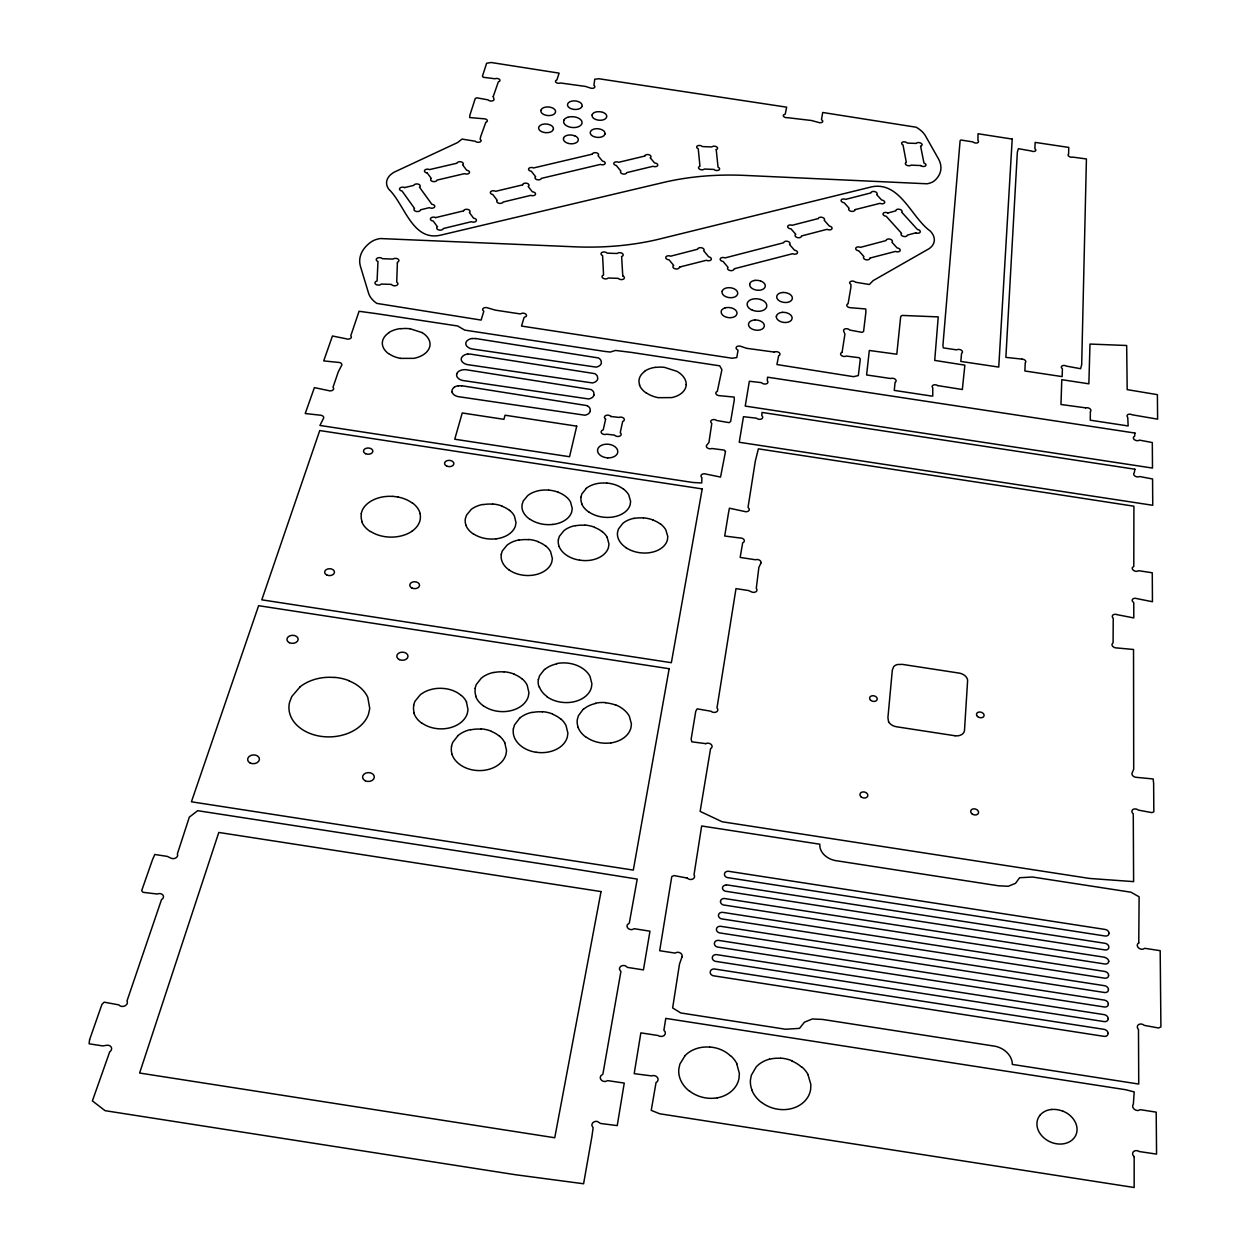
<?xml version="1.0" encoding="UTF-8"?>
<svg xmlns="http://www.w3.org/2000/svg" width="1250" height="1250" viewBox="0 0 1250 1250"><rect width="100%" height="100%" fill="white"/><g stroke="black" fill="none" stroke-linecap="round" stroke-linejoin="round"><path stroke-width="1.5" d="M1108.312 1004.016L1108.312 1004.281A4.141 3.203 21.9 0 1 1104.344 1006.984L717.359 947.016A4.062 3.266 9.9 0 1 714.391 943.547L714.438 943.047A4.062 3.25 9.9 0 1 718.422 940.375L1104.516 1000.125A4.141 3.203 21.9 0 1 1108.312 1004M720.547 901.094L720.484 901.578A4 3.172 9.8 0 0 723.422 904.953L1104.812 963.984A4.078 3.109 21.1 0 0 1108.703 961.422L1108.703 961.109M1138.766 942.969L1139.109 896.797L1130.938 892.203L1032.469 877.016L1019.609 877.734L1015.516 883.328L1008.266 886.266L998.531 885.797L835.094 860.531A18.156 13.938 12.7 0 1 819.844 844.219L701.656 825.984L694.016 874.812A4.125 3.234 8.5 0 1 692.75 879.062A4.125 3.234 8.5 0 1 687.219 878.062M776.406 316.484L776.5 315.984A7.953 5.016 8.5 0 1 779.984 312.828A8.109 5.094 8.5 0 1 782.562 312.344M590.312 410.984L589.984 408.391A8.406 5.547 5.1 0 0 587.344 405.813M594.047 394.797L593.719 392.234A8.516 5.578 5.2 0 0 591.062 389.547L466.406 369.766A8.391 5.453 3.1 0 0 463.062 369.781A8.516 5.547 3.1 0 0 459 371.172A8.391 5.453 3.1 0 0 456.781 373.891M605.641 419.094L603.219 429.906A3.516 2.344 5.6 0 0 601.578 433.125A3.516 2.344 5.6 0 0 606.641 434.188L614.625 435.141A3.531 2.359 5.8 0 0 615.188 435.672A3.531 2.344 5.8 0 0 620.094 435.953A3.531 2.344 5.8 0 0 620.234 432.672L622.656 421.531A3.516 2.328 5.9 0 0 623.797 418.359A3.516 2.328 5.9 0 0 618.859 417.406L610.953 416.484M592.203 114.891L592.125 115.219A7.141 4.141 5.5 0 0 595.328 119.312A7.375 4.266 5.5 0 0 606.562 117.266L606.672 116.828A7.156 4.141 5.5 0 0 602.891 112.344M361.156 513.641L362.312 510.141A29.641 20.375 1.2 0 1 371.891 500.641A29.906 20.562 1.2 0 1 381.688 497.109A29.641 20.375 1.2 0 1 392.891 496.406M563.594 138.109L563.484 138.516A7.25 4.25 5.1 0 0 567.469 143.125A7.469 4.375 5.1 0 0 572.953 143.703L574.25 143.453A7.469 4.375 5.1 0 0 578.188 140.359A7.25 4.25 5.1 0 0 574.828 135.812M581.938 106.469L582.047 106.047A7.125 4.109 5.2 0 0 578.328 101.594A7.359 4.25 5.2 0 0 567.625 104.094L567.547 104.438A7.125 4.109 5.2 0 0 570.703 108.5A7.328 4.234 5.2 0 0 575.969 109.453A7.484 4.312 5.2 0 0 578.438 109.078A7.344 4.234 5.2 0 0 581.938 106.469M538.438 679.547L539.562 675.766L544.438 669.406M580.891 497.188L581.875 493.906L586.312 488.438M513.344 728.859L514.516 724.938L519.562 718.328M558.328 539.734L559.359 536.344L563.938 530.656A25.531 17.781 5.1 0 1 575.422 525.562M475.031 688.375L476.266 684.562L481.328 678.141A27.203 20.047 3 0 1 493.75 672.391M451.422 746.391L452.703 742.406L457.953 735.688M501.203 554.344L502.328 550.906L507.078 545.141A25.781 18.062 3.9 0 1 518.828 539.953M413.547 705.312L414.875 701.422L420.141 694.906A27.516 20.391 1.4 0 1 432.859 689.047A27.266 20.203 1.4 0 1 443.156 688.422A27.516 20.391 1.4 0 1 453.406 690.734A27.266 20.203 1.4 0 1 461.219 695.5M842.078 352.328L844.922 334.172L843.594 330.812A3.328 2.094 9.6 0 1 845.766 328.75A3.328 2.094 9.6 0 1 849.687 330.047L862 332.344L863.578 331.531L865.938 311.734L865.719 308.969L850.609 307.719A3.297 2.047 9.5 0 1 846.859 304.875A3.266 2.031 9.5 0 1 848.094 303.766L850.875 287.438L850.953 284.562L849.734 283.234A3.266 2.016 9.5 0 1 851.594 281.156A3.266 2.016 9.5 0 1 855.516 282.219L869.328 284.5L873.141 280.625L929.078 248.688A25.266 15.188 10.1 0 0 930.281 231.062C911.469 217.656 900.297 181.625 872.141 186.734L657.875 239.438A197.469 115.203 5.1 0 1 574.531 246.797L380.297 238.547A18.594 11.453 2.2 0 0 370.984 242.031L370.812 242.156A48.672 30.156 2.5 0 0 360.547 266.719L368.547 293.109A32.156 20.156 2.2 0 0 376.797 303.391L481.125 320.078L483.812 311.266L482.719 310.031A3.391 2.141 3.6 0 1 484.016 307.906A3.391 2.141 3.6 0 1 487.672 307.891L495.344 310.141L520.156 313.906L522.219 313.234A3.375 2.141 4.2 0 1 525.75 314.109A3.375 2.141 4.2 0 1 526.094 316.484L524.109 317.438L521.516 326.062L732.219 358.25L736.781 357.547L738.047 350.281L737.234 349.656A3.375 2.156 7.9 0 1 736.594 346.859A3.375 2.156 7.9 0 1 740.672 346.297L746.547 348.297L774.312 352.094M681.938 957.062L679.484 964.094L672.641 1007.922L680.75 1012.953L785.547 1029.234L799.516 1028.375L804.406 1022.203L812.312 1018.969L822.594 1019.438L995.203 1046.25A19.609 15.734 20.5 0 1 1012.344 1064.422L1138.734 1084.047L1138.484 1029.484A4.359 3.375 23.3 0 1 1138.484 1024.672A4.359 3.375 23.3 0 1 1144.312 1025.375L1158.578 1028L1160.906 1026.906L1160.188 950.688L1144.781 948.312L1142.828 949.234A4.234 3.203 21.5 0 1 1137.812 947A4.234 3.203 21.5 0 1 1138.781 942.953M760.875 563.188L758.875 567.406L756.266 588.438A3.688 2.594 8.9 0 1 756.594 591.109A3.719 2.625 8.9 0 1 752.125 592.141L748.484 590.531L735.984 588.625L716.984 707.938A3.891 2.875 8.4 0 1 717.172 711.344A3.891 2.875 8.4 0 1 712.875 712.234A3.859 2.844 8.4 0 1 711.062 711.25L697.188 708.859L695.766 711.234L691.141 739.203L691.812 741.828L705.766 743.641M684.969 1055.781L679.859 1064.156L678.812 1069.078A30.344 25.375 10.7 0 0 680.156 1078.922A30.578 25.578 10.7 0 0 689.562 1091.266M583.219 709.219L578.375 715.766L577.297 719.641A27.047 20.156 5.6 0 0 578.219 727.438M300.016 686.938L291.797 696.484L289.594 702.172A40.25 29.625 -1.4 0 0 289.766 713.594A40.562 29.859 -1.4 0 0 300.297 728.109A40.266 29.641 -1.4 0 0 336.281 736.375A40.562 29.859 -1.4 0 0 356.547 728.859A40.25 29.625 -1.4 0 0 368.469 714.312L369.75 708.484L367.781 697.359A40.625 29.906 -1.4 0 0 360.609 687.844A40.25 29.625 -1.4 0 0 348.984 680.875M463.578 210.875L435.625 217.609M818.25 218.562L792.125 225.281A3.188 1.938 8.4 0 0 787.703 226.297A3.188 1.938 8.4 0 0 791.016 228.891L795.781 234.328A3.203 1.938 8.5 0 0 795.25 236.094A3.203 1.953 8.5 0 0 798.906 237.75A3.203 1.953 8.5 0 0 801.453 235.984L827.063 229.312A3.188 1.922 8.9 0 0 830.484 229.75A3.188 1.922 8.9 0 0 832 227.844A3.188 1.922 8.9 0 0 829.312 226.047L824.219 220.266A3.172 1.906 8.8 0 0 822.312 217.406A3.172 1.906 8.8 0 0 818.266 218.562M1085.609 407.844L1060.969 404.5L1061.781 379.688L1088.859 383.812L1089.984 344.062L1126.672 345.5L1127.188 389.625L1157.391 394.656L1157.609 419.156L1132.078 414.781A3.359 2.125 14.4 0 0 1131.094 414.391A3.375 2.125 14.4 0 0 1127.547 414.859A3.375 2.125 14.4 0 0 1127.75 417.375L1128.141 425.953L1090.266 420.188L1090.375 411.5A3.359 2.125 13.8 0 0 1089.859 408.688A3.359 2.125 13.8 0 0 1085.672 407.906M754.906 280.406L753.594 280.688A7.859 4.891 8 0 0 749.641 284.219M1051.641 1109.406L1048.125 1110.078A20.844 16.812 23.8 0 0 1039.938 1115.312M1021.766 359.078L1005.875 357.375L1017.359 152.031L1018.437 148.703L1031.25 150.953A3.031 1.734 11.4 0 0 1034.562 151.328A3.031 1.734 11.4 0 0 1035.75 149.672L1034.859 148.641L1035.156 142.391L1068.766 147.422L1068.594 154.141A3 1.703 11.9 0 0 1068.156 154.734A3.016 1.719 11.9 0 0 1069.547 156.703A3.016 1.719 11.9 0 0 1072.828 157.125L1086.422 158.953L1081.688 364.672L1080.609 368.719L1066.469 366.125A3.359 2.094 13.1 0 0 1062.781 365.625A3.359 2.094 13.1 0 0 1061.422 367.672L1062.406 368.891L1062.156 376.609L1024.875 370.984L1025.234 362.797A3.297 2.062 12.4 0 0 1025.234 360.438A3.297 2.062 12.4 0 0 1021.828 359.125M915.734 232.859L907.359 235.109A3.188 1.906 10.1 0 1 903.25 236.359A3.188 1.906 10.1 0 1 901.547 233.312L886.188 216.266A3.156 1.891 9.7 0 1 883.109 213.484A3.156 1.891 9.7 0 1 887.891 212.984M404.578 187.578L413.812 185.375A3.234 1.938 2.8 0 1 418.359 184.156A3.234 1.938 2.8 0 1 419.469 187.172L431.875 204.297A3.25 1.969 3 0 1 434.531 207.141A3.25 1.969 3 0 1 429.375 207.641L420.5 209.828A3.281 1.984 2.8 0 1 416.172 211.422A3.281 1.984 2.8 0 1 414.5 208.406L402.047 191A3.234 1.938 2.6 0 1 399.766 188.25A3.234 1.938 2.6 0 1 404.594 187.578M887.891 212.984L895.844 210.859A3.141 1.875 9.9 0 1 899.578 209.312A3.141 1.875 9.9 0 1 901.766 212.234L917.359 229.406A3.172 1.906 10.2 0 1 920.172 232.156A3.172 1.906 10.2 0 1 915.703 232.844M393 496.359L398.125 497M400.281 358.391L413.969 358.344A23.969 15.375 2.2 0 0 421.672 355.672A23.766 15.234 2.2 0 0 427.281 351.312A23.984 15.391 2.2 0 0 429.938 345.656A23.766 15.234 2.2 0 0 429.047 339.891A23.984 15.391 2.2 0 0 421.984 332.516M726.422 884.812L1105.125 943.328A4.062 3.094 20.8 0 1 1108.844 947.062L1108.844 947.297A4.062 3.094 20.8 0 1 1104.953 949.922L725.406 891.219A3.984 3.141 9.7 0 1 722.516 887.594A3.984 3.141 9.7 0 1 726.391 885.078M475.422 338.484L598.406 357.953A8.406 5.438 5.4 0 1 601.047 360.578L601.375 363.062A8.234 5.328 5.4 0 1 599.812 365.484A8.406 5.438 5.4 0 1 596.094 367.125L472.188 348.969A8.281 5.312 3.3 0 1 468.047 347.281A8.406 5.406 3.3 0 1 465.922 344.531A8.281 5.312 3.3 0 1 468.156 339.938A8.406 5.406 3.3 0 1 472.188 338.469M461.797 385.734L587.312 405.656M954.969 735.75L896.672 726.797A9.375 6.844 12.9 0 1 888.594 721.75M1104.969 957.312L724.453 898.5A4 3.156 9.8 0 0 720.547 901.078M409.75 328.625L422.016 332.578M920.594 165.531L911.031 165.141A3.078 1.797 9.8 0 1 906.484 165.125A3.078 1.797 9.8 0 1 906.312 162.359L903.016 144.953A3.047 1.766 9.7 0 1 902.578 142.109A3.047 1.766 9.7 0 1 907.281 143.078L916.219 143.422A3.047 1.75 9.9 0 1 921 143.234A3.047 1.75 9.9 0 1 920.578 146.078L923.984 163.078A3.078 1.797 10 0 1 925.422 165.984A3.078 1.797 10 0 1 920.562 165.516M427.203 172.953L431.297 178.422A3.203 1.922 3.1 0 0 432.547 181.438A3.203 1.922 3.1 0 0 436.984 180.109L464.516 173.641A3.203 1.906 3.6 0 0 469.328 172.984A3.203 1.906 3.6 0 0 466.734 170.297L462.609 164.859A3.188 1.891 3.5 0 0 461.344 161.906A3.188 1.891 3.5 0 0 456.953 163.219L429.516 169.594A3.203 1.906 3 0 0 424.672 170.25A3.203 1.906 3 0 0 427.203 172.953M760.672 299.516L762.312 300.172A9.609 6.016 8.1 0 1 766.75 306.031A11.766 7.375 8 0 1 766.469 307.281A9.906 6.219 8 0 1 752.453 310.219M937.813 385.609L962.344 389.516L964.859 365.156L934.719 360.406L938.234 316.891L902.094 315.422L900.703 316.453L896.797 354.219L869.312 350.469L866.594 374.953L890.703 378.516A3.391 2.172 10.5 0 1 895.281 379.297L895.453 379.469A3.391 2.172 10.5 0 1 895.094 382.312L894.25 390.391L930.703 395.922L932.766 396.125L932.75 387.859A3.359 2.141 11.3 0 1 933.359 385.078A3.359 2.141 11.3 0 1 937.75 385.625M1063.156 1111.203L1066.609 1112.953A20.844 16.812 23.8 0 1 1074.469 1120.688A20.547 16.562 23.8 0 1 1073.078 1139.125A20.812 16.781 23.8 0 1 1064.188 1143.688A20.531 16.562 23.8 0 1 1045.688 1139.297A20.812 16.781 23.8 0 1 1038.562 1130.969A20.547 16.562 23.8 0 1 1039.922 1115.344M687.203 878.078L674.141 875.578L671.766 876.578L659.688 950.719L675.016 953.078L677.078 952.312A4.25 3.438 8.6 0 1 681.125 953.625A4.25 3.438 8.6 0 1 681.922 957.062M605.531 419.047L605.359 418.906A3.516 2.328 5.6 0 1 605.891 415.469A3.516 2.328 5.6 0 1 611 416.531M622.766 275.859L621.625 256.531A3.266 2.016 5.8 0 0 622.219 253.391A3.266 2.016 5.8 0 0 617.125 253.5L607.109 253.141A3.266 2.016 5.6 0 0 602 252.406A3.266 2.016 5.6 0 0 602.578 255.609L603.562 275A3.312 2.062 5.6 0 0 603.047 278.203A3.312 2.062 5.6 0 0 608.203 278.016L618.234 278.359A3.312 2.062 5.8 0 0 623.422 279.156A3.312 2.062 5.8 0 0 622.75 275.844M607.141 537.266L608.969 543.938L608.484 547.406A25.328 17.641 5.1 0 1 601.828 556A25.531 17.781 5.1 0 1 589.578 560.359A25.328 17.641 5.1 0 1 579.828 560.156M808.062 1074.906L810.875 1084.516L810.625 1089.578A30.406 25.344 13.8 0 1 803.531 1102.312A30.641 25.547 13.8 0 1 789.391 1109.078A30.422 25.359 13.8 0 1 761.734 1102.5M888.547 721.688L887.922 717.609L892.328 670.062L893.734 666.609A9.344 6.703 12.6 0 1 897.563 664.5L902.437 664.391L959.422 673.141A9.203 6.578 13.9 0 1 964.234 675.156A9.344 6.672 13.9 0 1 967.172 678.594A9.203 6.578 13.9 0 1 967.578 681.078L964.5 730.234A9.375 6.813 14.3 0 1 962.703 733.797A9.531 6.922 14.3 0 1 958.547 735.703A9.375 6.813 14.3 0 1 955.047 735.719M736.766 1063.828L739.359 1073.406L739 1078.438A30.344 25.375 10.7 0 1 731.578 1091.125A30.578 25.578 10.7 0 1 717.234 1097.859M504.828 742.906L506.547 750.703L505.875 754.781A27.578 20.75 2.2 0 1 498.219 764.969A27.797 20.922 2.2 0 1 484.641 770.234A27.594 20.766 2.2 0 1 459.859 764.531A27.797 20.922 2.2 0 1 452 754.391M466.422 702.016L468.016 709.609L467.297 713.578A27.266 20.188 1.4 0 1 459.594 723.469A27.484 20.359 1.4 0 1 446.078 728.547A27.266 20.188 1.4 0 1 421.75 722.922M419.969 513.531A29.641 20.391 1.2 0 1 411.797 531.328M385.469 536.734A29.641 20.391 1.2 0 0 397.156 536.703A29.859 20.531 1.2 0 0 411.781 531.391M384.812 536.641A29.641 20.391 1.2 0 1 370.656 531.484M362.094 521.562A29.641 20.391 1.2 0 1 361.406 513.609M370.328 531.547A29.859 20.531 1.2 0 1 361.719 521.578M397.922 497.031A29.641 20.375 1.2 0 1 412.437 503.203M412.812 503.203A29.906 20.562 1.2 0 1 420.156 513.562M496.062 538.812A25.312 17.484 3.2 0 1 473.328 533.766M483.172 504.641A25.312 17.484 3.2 0 1 492.719 504.188M502.109 506.281A25.312 17.484 3.2 0 1 509.594 510.484M495.969 538.859A25.5 17.625 3.2 0 0 508.406 534.578A25.312 17.484 3.2 0 0 515.391 526.078L516 522.641L514.391 516.047A25.5 17.625 3.2 0 0 509.562 510.297M473.031 533.781A25.5 17.625 3.2 0 1 465.859 525.156M482.938 504.422A25.5 17.625 3.2 0 0 471.266 509.375L466.563 515.078L465.406 518.438A25.312 17.484 3.2 0 0 465.969 525.172M492.547 503.953A25.5 17.625 3.2 0 1 502 506.062M509.312 570.109A25.594 17.938 3.9 0 0 532.359 575.25A25.781 18.062 3.9 0 0 544.859 570.828A25.578 17.922 3.9 0 0 551.797 562.094L552.359 558.562L550.641 551.812A25.781 18.062 3.9 0 0 545.688 545.906M501.344 554.422A25.594 17.938 3.9 0 0 502.016 561.344A25.781 18.062 3.9 0 0 509.234 570.094M518.859 540.188A25.594 17.938 3.9 0 1 528.484 539.703M528.422 539.438A25.781 18.062 3.9 0 1 538 541.578M538.094 541.812A25.578 17.922 3.9 0 1 545.719 546.109M552.906 524.422A25.047 17.203 4.4 0 1 530.328 519.422M552.812 524.453A25.25 17.344 4.4 0 0 565.016 520.25A25.047 17.203 4.4 0 0 571.734 511.875L572.25 508.484L570.531 501.984A25.281 17.375 4.4 0 0 565.609 496.375A25.047 17.203 4.4 0 0 558.031 492.219M530.031 519.422A25.25 17.344 4.4 0 1 522.766 510.938A25.047 17.203 4.4 0 1 522.172 504.297L523.234 501L527.844 495.469A25.281 17.375 4.4 0 1 539.281 490.578A25.047 17.203 4.4 0 1 548.703 490.141M548.797 490.125A25.281 17.375 4.4 0 1 558.203 492.219M579.734 560.203A25.344 17.641 5.1 0 1 566.609 555.266A25.531 17.781 5.1 0 1 559.141 546.547M559.203 546.609A25.344 17.641 5.1 0 1 558.391 539.781M575.375 525.781A25.344 17.641 5.1 0 1 584.891 525.297M594.516 527.391A25.328 17.641 5.1 0 1 602.141 531.641M584.891 525.047A25.531 17.781 5.1 0 1 594.406 527.172M602.109 531.438A25.531 17.781 5.1 0 1 607.141 537.188M589.234 512.219A24.875 17.031 5.6 0 0 611.719 517.172A25.062 17.156 5.6 0 0 623.703 513A24.859 17.016 5.6 0 0 630.172 504.719L630.609 501.359L628.75 494.906A25.062 17.156 5.6 0 0 623.766 489.281M581.891 503.844A24.875 17.031 5.6 0 1 581.031 497.25M589.031 512.188A25.062 17.156 5.6 0 1 581.641 503.766M586.234 488.344A25.062 17.156 5.6 0 1 597.438 483.516A24.875 17.031 5.6 0 1 606.859 483.156M606.828 483.063A25.062 17.156 5.6 0 1 616.188 485.125A24.875 17.031 5.6 0 1 623.672 489.328M625.969 547.688A25.344 17.578 6.4 0 0 661 548.469A25.141 17.438 6.4 0 0 667.406 539.938L667.797 536.5L665.828 529.891A25.344 17.578 6.4 0 0 660.703 524.109M626.078 547.703A25.344 17.578 6.4 0 1 618.484 539.078A25.141 17.438 6.4 0 1 617.531 532.312L618.484 528.953L622.875 523.328A25.344 17.578 6.4 0 1 634.141 518.281M634.031 518.438A25.141 17.438 6.4 0 1 643.438 517.969M643.547 517.875A25.406 17.609 6.4 0 1 653.031 519.984M653.094 520.109A25.141 17.438 6.4 0 1 660.75 524.312M592.078 114.891A7.375 4.266 5.5 0 1 602.734 112.375M563.484 138.109A7.469 4.375 5.1 0 1 574.672 135.844M563.922 120.047A9.266 5.391 5.2 0 1 567.844 117.25M564.062 120.078A10.984 6.391 5.2 0 0 563.703 121.141A8.969 5.219 5.2 0 0 567.422 126.234L568.922 126.828A9.266 5.391 5.2 0 0 574.078 127.547A9.422 5.484 5.2 0 0 577.234 127.109A9.266 5.391 5.2 0 0 581.781 123.859L581.953 123.281A8.984 5.219 5.2 0 0 577.516 117.703A9.266 5.391 5.2 0 0 570.828 116.75A9.422 5.484 5.2 0 0 567.984 117.281M435.641 217.609A3.266 1.984 3 0 0 430.641 218.281A3.266 1.984 3 0 0 433.266 221.094L437.453 226.781A3.281 2 3.1 0 0 437.344 229.203A3.281 2 3.1 0 0 441.156 230.047A3.266 2 3.1 0 0 443.234 228.562L471.359 221.719A3.266 1.984 3.6 0 0 476.234 221A3.266 1.984 3.6 0 0 473.609 218.203L469.375 212.531A3.25 1.969 3.5 0 0 468.016 209.469A3.25 1.969 3.5 0 0 463.578 210.875M1104.969 957.594A4.078 3.109 21.1 0 1 1108.703 961.422M717.344 1097.797A30.344 25.375 10.7 0 1 689.766 1091.219M685 1055.672A30.578 25.578 10.7 0 1 698.359 1048.031A30.344 25.375 10.7 0 1 709.625 1047.109M709.719 1047A30.578 25.578 10.7 0 1 721.156 1049.719A30.344 25.375 10.7 0 1 730.312 1055.688M730.562 1055.625A30.578 25.578 10.7 0 1 736.906 1063.734M761.5 1102.469A30.641 25.547 13.8 0 1 751.844 1090.078M751.984 1090.094A30.406 25.344 13.8 0 1 750.406 1080.219L751.328 1075.266L756.25 1066.859A30.688 25.594 13.8 0 1 769.406 1059.172M769.281 1059.312A30.406 25.344 13.8 0 1 780.5 1058.297M791.891 1061.016A30.406 25.344 13.8 0 1 801.328 1066.891M780.734 1058.125A30.688 25.594 13.8 0 1 792.219 1060.859M801.734 1066.781A30.688 25.594 13.8 0 1 808.266 1074.953M1051.547 1109.5A20.547 16.562 23.8 0 1 1063 1111.281M760.844 563.141A3.641 2.531 8.8 0 0 759.641 560.25A3.641 2.531 8.8 0 0 755.5 559.766L740.156 557.422L742.688 542.797A3.656 2.531 8.4 0 0 744.047 539.766A3.656 2.531 8.4 0 0 739.875 537.984L724.703 536.016L728.438 513.344L729.422 508.203L744.328 511.406A3.609 2.469 8.4 0 0 748.047 511.266A3.609 2.469 8.4 0 0 749.141 508.844L748.047 507.297L755.312 461.188L758.359 448.844L1049.719 493.25L1133.906 506.203L1133.797 566.438L1132.438 567.5A3.656 2.438 16 0 0 1133.312 570.188A3.656 2.438 16 0 0 1136.984 571.344L1138.719 570.719L1152.266 572.781L1152.453 601.734L1136.875 598.625A3.703 2.5 16.3 0 0 1133.234 598.734A3.703 2.5 16.3 0 0 1132.391 601.188L1133.75 602.703L1133.812 617.938L1117.125 614.672A3.719 2.547 16.2 0 0 1112.891 615.062A3.719 2.547 16.2 0 0 1113.219 618.266L1113.094 642.719L1112.203 643.844A3.766 2.594 16.5 0 0 1113.016 646.609A3.766 2.594 16.5 0 0 1116.641 647.922L1133.531 649.484L1133.703 769.125L1132.297 772.625A3.969 2.844 18.5 0 0 1132.828 775.75A3.969 2.844 18.5 0 0 1136.641 777.359L1153.156 778.953L1153.641 783.453L1153.828 811.781L1151.938 812.625L1138.406 810.125A4.031 2.922 19.1 0 0 1132.875 809.547A4.031 2.922 19.1 0 0 1133.266 813.859L1133.609 881.625L1089.625 878.453L722.156 821.766L700.141 811.391L710.562 748.656A3.953 2.953 8.4 0 0 711.25 744.531A3.953 2.953 8.4 0 0 705.734 743.656M300.062 686.812A40.562 29.859 -1.4 0 1 319.109 678.297A40.25 29.625 -1.4 0 1 334.281 677.484M334.422 677.359A40.562 29.859 -1.4 0 1 349.219 680.75M414.266 713.125A27.266 20.188 1.4 0 1 413.812 705.344M421.438 722.938A27.484 20.359 1.4 0 1 413.891 713.062M461.484 695.531A27.516 20.391 1.4 0 1 466.594 702.047M452.141 754.469A27.594 20.766 2.2 0 1 451.562 746.469M470.75 729.828A27.594 20.766 2.2 0 1 481.156 729.156M457.984 735.594A27.797 20.922 2.2 0 1 470.719 729.562M481.078 728.859A27.797 20.922 2.2 0 1 491.375 731.234M499.578 736.141A27.797 20.922 2.2 0 1 504.844 742.812M491.484 731.484A27.578 20.75 2.2 0 1 499.609 736.375M483.437 705.781A26.969 19.875 3 0 0 507.688 711.297A27.172 20.016 3 0 0 520.906 706.297A26.953 19.859 3 0 0 528.297 696.578L528.938 692.656L527.188 685.188A27.172 20.016 3 0 0 522.016 678.688M483.219 705.75A27.172 20.016 3 0 1 475.547 696.016M475.922 696.078A26.953 19.859 3 0 1 475.297 688.422M493.891 672.547A26.953 19.859 3 0 1 504.047 671.922M514.062 674.219A26.953 19.859 3 0 1 522.047 678.906M504 671.766A27.203 20.047 3 0 1 514.094 674.062M536.047 752.281A27.281 20.406 3.9 0 1 521.984 746.719A27.484 20.562 3.9 0 1 514.094 736.734A27.281 20.406 3.9 0 1 513.406 728.922M536.156 752.234A27.266 20.406 3.9 0 0 546.766 752.297A27.484 20.562 3.9 0 0 559.969 747.188A27.266 20.406 3.9 0 0 567.297 737.172L567.891 733.156L566.016 725.484A27.484 20.562 3.9 0 0 560.688 718.812M532.172 712.547A27.266 20.406 3.9 0 1 542.438 711.891M552.578 714.234A27.266 20.406 3.9 0 1 560.719 719.031M519.578 718.234A27.484 20.562 3.9 0 1 532.031 712.312M542.375 711.641A27.484 20.562 3.9 0 1 552.594 713.984M546.938 696.734A26.937 19.797 4.6 0 0 584.281 697.297A26.734 19.641 4.6 0 0 591.375 687.672L591.906 683.812L590.016 676.406A26.937 19.797 4.6 0 0 556.516 663.609M539.125 687.094A26.937 19.797 4.6 0 1 538.312 679.453M547.266 696.734A26.734 19.641 4.6 0 1 539.5 687.172M544.688 669.5A26.734 19.641 4.6 0 1 556.734 663.875M610.938 742.875A27.047 20.156 5.6 0 1 586.469 737.297M583.469 709.328A27.047 20.156 5.6 0 1 595.562 703.5M605.703 702.859A27.047 20.156 5.6 0 1 615.797 705.156M610.844 742.922A27.266 20.312 5.6 0 0 623.891 737.812A27.047 20.156 5.6 0 0 630.922 727.891L631.406 723.922L629.375 716.312A27.312 20.344 5.6 0 0 623.938 709.797A27.266 20.312 5.6 0 0 615.734 704.922M586.156 737.312A27.266 20.312 5.6 0 1 578.109 727.422M595.328 703.25A27.266 20.312 5.6 0 1 605.547 702.594M646.328 392.906A23.625 15.375 6.6 0 0 658.312 397.688L671.812 397.594A23.844 15.531 6.6 0 0 679.125 394.859A23.625 15.391 6.6 0 0 684.188 390.422A23.859 15.531 6.6 0 0 686.203 384.641M639.719 385.109A23.625 15.375 6.6 0 1 644.703 371.5M646.125 392.938A23.859 15.531 6.6 0 1 639.438 385.062M644.453 371.297A23.859 15.531 6.6 0 1 655.344 367.328M655.531 367.422A23.609 15.375 6.6 0 1 664.469 367.359L676.984 371.359A23.859 15.531 6.6 0 1 684.688 378.672A23.625 15.391 6.6 0 1 686.188 384.688M452.109 392.109A8.453 5.547 3 0 1 454.375 387.281M458.453 385.891A8.453 5.547 3 0 1 461.75 385.906M452.062 392.062A8.578 5.625 3 0 0 454.219 394.938A8.453 5.547 3 0 0 458.437 396.672L584.922 415.219A8.406 5.547 5.1 0 0 590.297 411.078M454.344 387.172A8.578 5.625 3 0 1 458.5 385.75M594.031 394.891A8.359 5.484 5.2 0 1 592.469 397.281A8.516 5.578 5.2 0 1 588.688 398.969L463.078 380.547A8.391 5.469 3.1 0 1 458.891 378.828A8.516 5.547 3.1 0 1 456.75 376A8.391 5.469 3.1 0 1 456.797 374.031M467.641 354.156A8.344 5.391 3.2 0 1 470.891 354.188L594.766 373.641A8.453 5.516 5.3 0 1 597.406 376.297L597.734 378.828A8.297 5.406 5.3 0 1 596.156 381.281A8.453 5.516 5.3 0 1 592.422 382.938L467.656 364.656A8.344 5.391 3.2 0 1 463.5 362.953A8.469 5.469 3.2 0 1 461.359 360.156A8.344 5.391 3.2 0 1 463.625 355.516A8.469 5.469 3.2 0 1 467.688 354.016M472.141 338.609A8.281 5.312 3.3 0 1 475.375 338.641M389.219 332.578A23.766 15.25 2.2 0 0 382.703 345.938A23.969 15.375 2.2 0 0 388.5 353.656M389.109 332.406A23.969 15.375 2.2 0 1 400.578 328.531M400.437 358.375A23.766 15.234 2.2 0 1 388.797 353.656M400.797 328.766A23.766 15.234 2.2 0 1 409.875 328.734M774.297 352.094A3.375 2.156 8.5 0 1 779.203 352.688A3.375 2.156 8.5 0 1 778.625 355.797L776.922 364.547L853.516 376.672L858.344 375.578L860.297 359.078L859.25 357.719L846.266 356.062A3.344 2.125 9.6 0 1 841.328 355.422A3.344 2.125 9.6 0 1 842.094 352.344M724.797 308.016A7.969 5.031 7.6 0 0 721.219 311.156L721.25 311.656A7.719 4.859 7.6 0 0 725.594 316.922A7.969 5.031 7.6 0 0 736.938 313.766L736.984 313.375A7.719 4.859 7.6 0 0 733.25 308.578A7.953 5.016 7.6 0 0 727.531 307.531A8.109 5.109 7.6 0 0 724.922 308M754.75 280.438A7.859 4.891 8 0 1 760.5 281.016M749.766 284.219A7.609 4.734 8 0 0 753.656 289.281A7.859 4.891 8 0 0 759.406 290.203A8 4.984 8 0 0 761.812 289.719A7.859 4.891 8 0 0 765.172 286.594L765.25 286.141A7.625 4.734 8 0 0 760.656 281M752.391 310.234A9.594 6.016 8 0 1 747.203 303.766L747.344 303.094A9.922 6.219 8 0 1 760.625 299.531M754.734 320A8 5.062 8.1 0 1 760.5 321.062A7.75 4.906 8.1 0 1 764.328 325.875L764.281 326.281A8 5.062 8.1 0 1 753 329.453A7.75 4.906 8.1 0 1 748.547 324.156L748.641 323.656A8 5.062 8.1 0 1 752.188 320.469A8.141 5.156 8.1 0 1 754.797 319.984M783.078 292.5A7.891 4.922 8.5 0 1 787.406 293.125L788.75 293.641A7.641 4.766 8.5 0 1 792.328 298.312A9.844 6.141 8.4 0 1 792.125 299.312A7.922 4.938 8.5 0 1 780.969 301.641A7.641 4.766 8.5 0 1 777.734 299.438A7.656 4.781 8.5 0 1 776.781 296.5L776.875 295.969A7.891 4.922 8.5 0 1 780.453 292.922A8.031 5.016 8.5 0 1 783.125 292.484M776.297 316.297A7.969 5.016 8.5 0 0 783.5 322.406A7.969 5.016 8.5 0 0 792.062 318.594L792.109 318.188A7.703 4.859 8.5 0 0 788.281 313.406A7.953 5.016 8.5 0 0 782.516 312.359M1134.172 1156.875L1134.156 1187.5L659.672 1113.766L651.234 1110.344L656.047 1082.531A4.453 3.734 8.4 0 0 657.453 1077.531A4.453 3.734 8.4 0 0 651.531 1075.891L634.188 1073.656L640.859 1032.875L658.266 1035.531A4.297 3.562 8.4 0 0 659.844 1036.297A4.375 3.625 8.4 0 0 663.891 1030.234L665.781 1018.391L1125.672 1089.719L1134.203 1091.906L1133.344 1104.266A4.484 3.531 25.1 0 0 1133.516 1108.391A4.484 3.531 25.1 0 0 1138.094 1110.5L1140.297 1109.672L1156.203 1112.156L1156.562 1154.109L1139.25 1151.531A4.562 3.641 26.4 0 0 1133.656 1151.516A4.562 3.641 26.4 0 0 1132.766 1154.734L1134.172 1156.875M1134.906 469.219L1134.297 472.781A3.516 2.266 15.1 0 0 1134.891 475.984A3.516 2.266 15.1 0 0 1139.594 476.516L1152.562 478.969L1152.75 505.281L739.234 442.266L743.469 416.688L756.531 418.188A3.469 2.281 8.4 0 0 761.5 418.953A3.469 2.281 8.4 0 0 761.797 415.672L762 412.437L1134.906 469.219M1134.922 433.047L1134.594 436.328A3.453 2.203 14.7 0 0 1134.391 439.672A3.453 2.203 14.7 0 0 1139.484 440.125L1152.312 442.547L1152.484 468.062L745.234 406.078L749.344 381.266L761.578 382.656A3.422 2.219 8.4 0 0 765.156 384.031A3.422 2.219 8.4 0 0 767.875 382.375A3.391 2.203 8.4 0 0 767.25 380.703L767.562 377.188L1134.922 433.047M1108.047 1033.328L1108.031 1033.594A4.188 3.266 22.6 0 1 1104.031 1036.359L713.219 975.75A4.109 3.328 10 0 1 710.219 972.219L710.281 971.703A4.094 3.312 10 0 1 714.297 968.969L1104.219 1029.359A4.188 3.266 22.6 0 1 1108.031 1033.312M1108.172 1018.594L1108.172 1018.875A4.172 3.234 22.3 0 1 1104.188 1021.594L715.297 961.312A4.078 3.297 9.9 0 1 712.312 957.812L712.375 957.297A4.078 3.281 9.9 0 1 716.359 954.594L1104.375 1014.672A4.172 3.234 22.3 0 1 1108.172 1018.578M1108.453 989.578L1108.438 989.828A4.125 3.172 21.6 0 1 1104.5 992.5L719.406 932.859A4.047 3.234 9.8 0 1 716.438 929.422L716.5 928.922A4.047 3.219 9.8 0 1 720.453 926.281L1104.672 985.719A4.125 3.172 21.6 0 1 1108.438 989.563M1108.578 975.266L1108.578 975.531A4.094 3.141 21.4 0 1 1104.656 978.172L721.422 918.844A4.031 3.203 9.8 0 1 718.469 915.438L718.531 914.937A4.016 3.188 9.8 0 1 722.469 912.328L1104.828 971.453A4.094 3.141 21.4 0 1 1108.578 975.25M1108.969 933.188L1108.969 933.406A4.031 3.062 20.5 0 1 1105.109 936L727.375 877.594A3.969 3.109 9.7 0 1 724.453 874.281L724.516 873.797A3.969 3.094 9.7 0 1 728.391 871.266L1105.266 929.469A4.031 3.062 20.5 0 1 1108.969 933.172M493.234 96.531L494.016 99.328A3.078 1.781 4.1 0 1 491.672 101.016A3.078 1.781 4.1 0 1 488.156 99.891L476.891 97.828L475.266 98.484L469.891 115.172L469.672 117.547L484.016 118.797A3.094 1.797 3.9 0 1 487.203 120.219A3.094 1.797 3.9 0 1 485.844 122.25L480.672 136.594L480.141 139.188L481.141 140.391A3.141 1.844 3.8 0 1 478.984 142.234A3.141 1.844 3.8 0 1 475.297 141.25L462.063 139.078L457.625 142.547L394.438 172.047A25.609 15.328 2.8 0 0 388.891 189.328C404.609 204.266 412.312 241.781 440.672 235.141L665.359 182.016A210.766 132.188 8.1 0 1 745.172 175.422L926.938 183.781A17.25 10.078 10 0 0 934.609 180.609L934.734 180.5A44.859 26.109 9.7 0 0 938.312 158.578L925.469 135.859A28.922 16.656 9.6 0 0 916.172 127.219L822.703 112.484L821.484 119.672L822.609 120.703A3.031 1.75 8.5 0 1 821.734 122.453A3.031 1.75 8.5 0 1 818.516 122.422L811.469 120.5L787.328 117.656A3.031 1.75 8.1 0 1 784.094 116.891A3.031 1.75 8.1 0 1 783.562 114.922L785.234 114.156L786.656 107.172L598.891 78.75L594.75 79.219L593.922 85.453A3.031 1.734 5.4 0 1 594.359 87.703A3.031 1.734 5.4 0 1 590.625 88.094L585.406 86.406L560.453 82.984A3.016 1.719 5 0 1 556.078 82.453A3.016 1.719 5 0 1 556.859 80.016L559.109 73.141L491.141 62.5L486.609 63.266L482.453 76.156L483.219 77.266L494.984 78.766A3.031 1.734 4.2 0 1 499.469 79.375A3.031 1.734 4.2 0 1 498.344 81.828L493.234 96.531M397.375 262.984L396.734 282.141A3.375 2.109 2.2 0 1 396.5 285.469A3.375 2.109 2.2 0 1 391.391 284.391L381.312 284.062A3.391 2.109 1.9 0 1 375.812 284.344A3.391 2.109 1.9 0 1 377.078 281L377.969 261.484A3.359 2.078 2 0 1 377.141 258.219A3.359 2.078 2 0 1 382.438 258.703L392.969 259.078A3.344 2.078 2.3 0 1 398.031 259.062A3.344 2.078 2.3 0 1 397.516 262.156L397.375 262.984M716.219 149.672L718.047 167.172A3.125 1.844 7.2 0 1 718.75 170.125A3.125 1.844 7.2 0 1 713.859 169.406L704.328 169.047A3.109 1.844 7 0 1 699.484 169.109A3.109 1.844 7 0 1 699.953 166.234L698.25 148.766A3.094 1.812 6.9 0 1 697.531 145.844A3.094 1.812 6.9 0 1 702.391 146.578L711.781 146.953A3.094 1.812 7.1 0 1 716.562 146.828A3.094 1.812 7.1 0 1 716.219 149.672M1012.203 139.062L998.75 367.078L960.797 361.422L961.578 353.297A3.344 2.109 11.4 0 0 961.359 350.219A3.344 2.109 11.4 0 0 956.641 349.875L943.281 347.875L942.922 345.422L960.094 140.797L960.844 140.016L972.984 141.906A3.047 1.734 10.6 0 0 976.312 143.031A3.047 1.734 10.6 0 0 978.484 141.656A3 1.719 10.6 0 0 977.953 140.547L978 133.75L1012.203 139.062M89.578 1039.734L89.094 1043.797L102.688 1045.906L107.406 1045.203A4.656 3.719 -12.3 0 1 111.297 1050.047A4.609 3.688 -12.3 0 1 109.734 1051.781L92.391 1100.906L105.078 1110.672L515.25 1174.703L583.594 1183.766L591.953 1136.266L593.125 1127.797L591.891 1125.516A4.516 3.875 5.9 0 1 597.375 1121.469L600.531 1123.469L617.234 1125.609L624.25 1083.078L607.703 1080.625L605.297 1081.516A4.453 3.75 6.2 0 1 600.828 1075.797L602.891 1074.141L620.906 971.5L619.547 969.5A4.297 3.484 6.6 0 1 621.141 966.141A4.297 3.484 6.6 0 1 625.609 965.938L627.438 967.391L643.438 969.891L649.969 931.203L634.297 928.719L632.141 929.578A4.234 3.391 6.8 0 1 627.953 928.203A4.234 3.391 6.8 0 1 627.422 924.641L629.297 923.141L637.219 879.094L556.922 866.219L197.672 810.688L189.328 817.141L177.359 853.953A4.297 3.281 -6.9 0 1 176.203 857.656A4.297 3.281 -6.9 0 1 171.328 858.328L167.297 856.406L154.812 854.484L152.672 859.234L141.672 890.688L143.062 892.328L157.172 894.031A4.391 3.391 -7.9 0 1 162.891 895.062A4.391 3.391 -7.9 0 1 161.484 899.687L126.969 1001.047A4.531 3.578 -10.9 0 1 126.703 1004.453A4.578 3.625 -10.9 0 1 118.859 1004.891L104.141 1002.156L101.906 1004.453L89.578 1039.734M725.484 451.562L720.547 477.078L705.656 474A3.562 2.406 7.5 0 0 701.578 474.688A3.562 2.406 7.5 0 0 701.906 477.641L701.719 482.969L692.906 482.484L319.922 425.437L323.375 418.609A3.609 2.375 0.3 0 0 320.734 415.234L305.234 413.531L314.391 387.609L328.406 390.562A3.547 2.312 0.7 0 0 332.047 390.5A3.547 2.312 0.7 0 0 333.656 388.391L333.016 387.219L338.344 371.688L341.422 365.766A3.516 2.266 0.9 0 0 341.297 363.453A3.516 2.266 0.9 0 0 338.094 362.375L323.719 360.906L332.438 336L346.031 338.75A3.469 2.219 1.2 0 0 349.609 338.844A3.469 2.219 1.2 0 0 351.359 336.875L350.797 335.734L359.062 311.281L376.938 313.719L457.641 325.984L464.734 330.109L605.203 351.484L610.328 352.047L615.484 350.453L631.594 352.438L719.719 365.828L721.906 369.688L717.312 391.406A3.453 2.25 7.6 0 0 716.016 393.922A3.453 2.25 7.6 0 0 719.547 395.688L734.156 397.078L734.312 399.812L730.625 421.5L729.094 422.641L716.719 420.5A3.469 2.281 7.6 0 0 711.75 420.062A3.469 2.281 7.6 0 0 711.797 423.375L708.922 442.5L706.516 445.438A3.531 2.359 7.5 0 0 708.422 448.484A3.484 2.328 7.5 0 0 711.859 448.5L724.312 450.094L725.484 451.562M669.156 668.719L633.312 870.094L191.422 801.797L258.625 605.688L669.156 668.719M702.203 488.922L671.359 662.703L261.797 599.828L319.75 430.547L702.203 488.922M601.031 891.578L554.75 1137.75L139.609 1073.031L218.797 832.453L601.031 891.578M722.219 291.156L722.094 291.688A7.656 4.781 7.6 0 0 722.984 294.625A7.656 4.781 7.6 0 0 726.172 296.844A7.938 4.953 7.6 0 0 737.453 294.5A9.859 6.156 7.6 0 0 737.672 293.5A7.656 4.781 7.6 0 0 734.203 288.828L732.891 288.312A7.906 4.938 7.6 0 0 728.516 287.703A8.031 5.016 7.6 0 0 725.875 288.125A7.906 4.938 7.6 0 0 722.219 291.156M576.734 426.156L569.547 456.734L454.75 439.219L462.234 412.969L503.938 419.328L505.031 415.219L576.734 426.156M541.016 110.188L540.922 110.531A7.156 4.141 4.8 0 0 544.047 114.625A7.391 4.281 4.8 0 0 555.375 112.563L555.5 112.141A7.172 4.156 4.8 0 0 551.797 107.656A7.391 4.281 4.8 0 0 541 110.188M604.953 134L604.812 134.469A7.438 4.344 5.5 0 1 594.578 136.859L593.328 136.391A7.203 4.203 5.5 0 1 590.297 132.266A9.266 5.422 5.5 0 1 590.578 131.406A7.453 4.359 5.5 0 1 601.344 129.484A7.203 4.203 5.5 0 1 604.953 134M553.359 129.281L553.219 129.75A7.453 4.344 4.8 0 1 542.875 132.141L541.641 131.672A7.219 4.219 4.8 0 1 538.688 127.562A9.297 5.422 4.8 0 1 538.984 126.688A7.469 4.359 4.8 0 1 549.844 124.781A7.219 4.219 4.8 0 1 553.359 129.281M870.281 257.984L869.812 258.281A3.219 1.953 9.6 0 1 865.719 259.688A3.219 1.953 9.6 0 1 863.906 256.578L858.828 250.859A3.203 1.938 9.5 0 1 856.047 249.5A3.219 1.953 9.5 0 1 857.781 246.938A3.203 1.938 9.5 0 1 860.437 247.359L886.094 240.562A3.188 1.922 9.9 0 1 890.125 239.188A3.188 1.922 9.9 0 1 891.953 242.266L897.078 247.906A3.219 1.938 10 0 1 900.125 250.688A3.219 1.938 10 0 1 895.5 251.406L870.281 257.984M855.312 209.562L854.859 209.844A3.141 1.875 9.2 0 1 850.859 211.219A3.141 1.875 9.2 0 1 849.062 208.234L844.094 202.719A3.141 1.859 9.1 0 1 841.188 200.047A3.141 1.859 9.1 0 1 845.688 199.359L870.938 192.906A3.125 1.844 9.5 0 1 874.938 191.641A3.125 1.844 9.5 0 1 876.656 194.594L881.625 200A3.141 1.859 9.6 0 1 884.625 202.703A3.141 1.859 9.6 0 1 880.047 203.344L855.312 209.562M679.906 266.984L679.406 267.297A3.281 2.031 6.7 0 1 674.938 268.75A3.281 2.031 6.7 0 1 673.703 265.438L669.078 259.828A3.266 2.016 6.6 0 1 665.828 257.062A3.266 2.016 6.6 0 1 670.641 256.188L697.656 249.219A3.234 1.984 7.1 0 1 701.797 247.828A3.234 1.984 7.1 0 1 703.719 250.813L708.672 256.797A3.266 2 7.2 0 1 711.125 259.719A3.266 2 7.2 0 1 706.328 260.281L679.906 266.984M522.625 184.859L495.641 191.312A3.219 1.938 3.9 0 0 490.672 191.688A3.219 1.938 3.9 0 0 492.828 194.547L497.219 200.328A3.234 1.953 4 0 0 498.766 203.203A3.234 1.953 4 0 0 503.125 202.031L530.812 195.375A3.203 1.922 4.5 0 0 534.141 195.438A3.203 1.922 4.5 0 0 535.516 193.672A3.203 1.922 4.5 0 0 532.375 191.828L528.172 186.484A3.188 1.906 4.4 0 0 527.031 183.344A3.188 1.906 4.4 0 0 522.641 184.844M644.766 156.062L618.688 162.297A3.141 1.859 5.8 0 0 614.031 162.781A3.141 1.859 5.8 0 0 616.297 165.5L620.875 171.094A3.141 1.875 5.9 0 0 622.672 173.922A3.141 1.875 5.9 0 0 626.734 172.625L653.062 166.281A3.141 1.859 6.3 0 0 657.688 165.5A3.141 1.859 6.3 0 0 654.562 162.938L650.203 157.781A3.109 1.844 6.2 0 0 649.047 154.766A3.109 1.844 6.2 0 0 644.766 156.047M735.094 268.547L734.016 269A3.266 2.016 7.6 0 1 729.797 270.484A3.266 2.016 7.6 0 1 728.031 267.328L723.125 261.469A3.234 2 7.4 0 1 720.328 258.625A3.234 2 7.4 0 1 725.047 257.906L783.656 242.75A3.203 1.953 8.4 0 1 787.828 241.406A3.203 1.953 8.4 0 1 789.531 244.484L794.484 250.203A3.234 1.969 8.5 0 1 797.391 253.047A3.234 1.969 8.5 0 1 792.625 253.703L735.094 268.547M592.344 154.141L533.562 167.953A3.156 1.875 4.5 0 0 528.75 168.547A3.156 1.875 4.5 0 0 531.328 171.234L535.625 176.703A3.172 1.891 4.6 0 0 537 179.656A3.172 1.891 4.6 0 0 541.328 178.391L600.406 164.406A3.141 1.859 5.6 0 0 605.031 163.75A3.141 1.859 5.6 0 0 602.438 161.094L598.047 155.703A3.125 1.844 5.5 0 0 596.5 152.828A3.125 1.844 5.5 0 0 592.344 154.141M607.688 457.875L605.688 457.625A10.156 6.813 5.6 0 1 597.625 449.5A10.156 6.813 5.6 0 1 608.625 444.281L610.594 444.641A10.156 6.813 5.6 0 1 617.781 451.875A10.219 6.859 5.6 0 1 616.859 454.406A10.156 6.813 5.6 0 1 607.688 457.859M326.797 575.016A4.922 3.453 -0.4 0 0 334.469 572.375A4.922 3.453 -0.4 0 0 327.406 569.062A4.922 3.453 -0.4 0 0 326.797 575.016M365.609 453.703A4.672 3.125 1 0 0 372.859 451.359A4.672 3.125 1 0 0 366.109 448.297A4.672 3.125 1 0 0 365.609 453.703M412 588.078A4.906 3.469 1.4 0 0 419.547 585.422A4.906 3.469 1.4 0 0 412.406 582.094A4.906 3.469 1.4 0 0 412 588.078M446.734 466.094A4.656 3.141 2.5 0 0 453.875 463.734A4.656 3.141 2.5 0 0 447.062 460.656A4.656 3.141 2.5 0 0 446.734 466.094M860.922 796.703A4 3.016 12.8 0 0 867.641 796.281A4 3.016 12.8 0 0 863.062 791.906A4 3.016 12.8 0 0 860.922 796.703M870.562 700.172A3.859 2.797 12.2 0 0 877.047 699.812A3.859 2.797 12.2 0 0 872.625 695.719A3.859 2.797 12.2 0 0 870.562 700.172M971.766 813.672A4.031 3 15.7 0 0 978.422 813.234A4.031 3 15.7 0 0 973.719 808.828A4.031 3 15.7 0 0 971.766 813.672M977.516 716.5A3.875 2.797 14.7 0 0 983.953 716.125A3.875 2.797 14.7 0 0 979.391 712.016A3.875 2.797 14.7 0 0 977.516 716.5M250.125 763A5.906 4.406 -3.7 0 0 259.406 759.531A5.906 4.406 -3.7 0 0 251.062 755.375A5.906 4.406 -3.7 0 0 250.125 763M289.344 642.688A5.625 4.031 -1.7 0 0 298.156 639.578A5.625 4.031 -1.7 0 0 290.141 635.719A5.625 4.031 -1.7 0 0 289.344 642.688M365.219 780.766A5.875 4.438 -0.9 0 0 374.312 777.266A5.875 4.438 -0.9 0 0 365.844 773.078A5.875 4.438 -0.9 0 0 365.219 780.766M399.359 659.609A5.594 4.062 0.7 0 0 408 656.453A5.594 4.062 0.7 0 0 399.875 652.578A5.594 4.062 0.7 0 0 399.359 659.609"/></g></svg>
